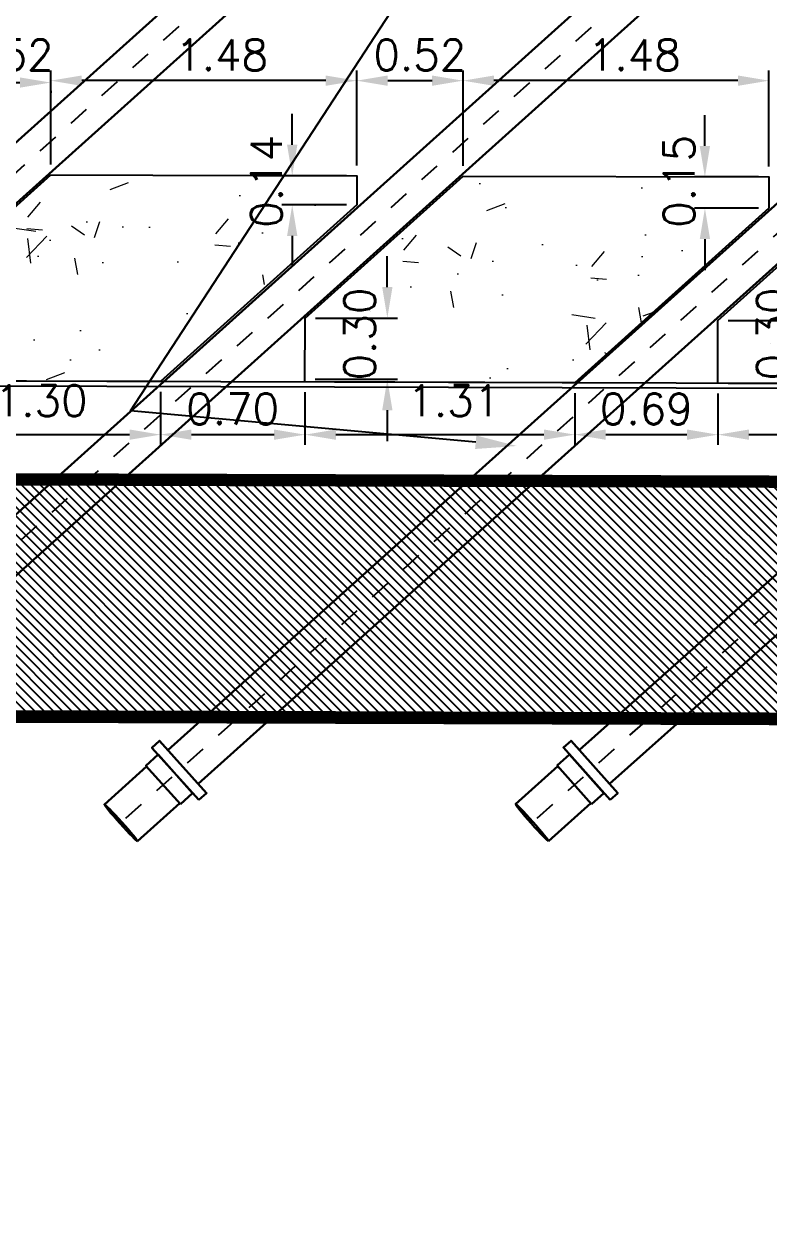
# Model space of a CAD drawing. Header units: metres. Extents: x 1080427 to 1081241, y 976768 to 977288.
# Drawn here: x 1080730.1 to 1080733.71, y 977069.81 to 977075.63 of the extents above; entities that cross this region are included whole.
import ezdxf
from ezdxf import colors
from ezdxf.entities.mleader import LeaderData, LeaderLine
from ezdxf.math import Vec2, Vec3

# ---------------------------------------------------------------- set-up
doc = ezdxf.new("R2010")
doc.units = ezdxf.units.M
doc.header["$LTSCALE"] = 25.4
doc.linetypes.add('DASHDOT', pattern=[1, 0.5, -0.25, 0, -0.25])
for name, color, linetype in [('CONTRAPESO', 3, 'Continuous'), ('DIMCONTRAPESO', 1, 'Continuous'), ('EJECABLES', 203, 'DASHDOT'), ('PERFIL MET', 37, 'Continuous')]:
    doc.layers.add(name, color=color, linetype=linetype)
for name, color, linetype, lineweight in [('COTA', 1, 'Continuous', 30), ('COTACIM', 20, 'Continuous', 5), ('DUCTO', 142, 'Continuous', 30), ('PLATINA', 54, 'Continuous', 30), ('SOLIDOREFCONT', 254, 'Continuous', 5)]:
    doc.layers.add(name, color=color, linetype=linetype, lineweight=lineweight)
doc.styles.add('romans', font='romans.shx')
doc.dimstyles.new('Copy 75', dxfattribs={"dimtxt": 0.15, "dimasz": 0.15, "dimexe": 0.05, "dimexo": 0.05, "dimgap": 0.05, "dimtad": 1, "dimzin": 0, "dimdsep": 46, "dimtxsty": 'romans', "dimcen": 0.002, "dimclrd": 1, "dimclre": 1, "dimclrt": 3, "dimadec": 4, "dimazin": 0, "dimtfac": 1, "dimtofl": 0, "dimtmove": 1, "dimatfit": 3, "dimfxl": 1, "dimtolj": 1, "dimtzin": 0, "dimarcsym": 1})
pattern_1 = [(45, (32.6329359235242, -0.09972553141415119), (-0.002245064030267288, 0.002245064030267288), [])]

# ---------------------------------------------------------------- blocks, each defined once
blk = doc.blocks.new('*D128')
at = {"layer": 'Defpoints', "color": 0, "transparency": 16777216}
for p in [(1080737.072174825, 977076.1868018586), (1080720.072115998, 977074.930339684), (1080737.072174825, 977074.880339684)]:
    blk.add_point(p, dxfattribs=at)
at = {"layer": 'DIMCONTRAPESO', "color": 1, "lineweight": -2, "transparency": 16777216}
for p, q in [((1080720.072115998, 977074.980339684), (1080720.072115998, 977076.2368018586)), ((1080737.072174825, 977074.930339684), (1080737.072174825, 977076.2368018586)), ((1080720.222115998, 977076.1868018586), (1080736.922174826, 977076.1868018586))]:
    blk.add_line(p, q, dxfattribs=at)
at = {"layer": 'DIMCONTRAPESO', "color": 1, "transparency": 16777216}
for points in [[(1080720.222115998, 977076.2118018586), (1080720.222115998, 977076.1618018586), (1080720.072115998, 977076.1868018586)], [(1080736.922174826, 977076.2118018586), (1080736.922174826, 977076.1618018586), (1080737.072174825, 977076.1868018586)]]:
    blk.add_solid(points, dxfattribs=at)
at = {"layer": 'DIMCONTRAPESO', "color": 3, "transparency": 16777216, "insert": (1080728.572145412, 977076.3118018586), "char_height": 0.15, "attachment_point": 5, "style": 'romans', "bg_fill": 3, "box_fill_scale": 1.1, "bg_fill_color": 256, "bg_fill_true_color": 13158600, "bg_fill_transparency": 0}
blk.add_mtext('\\A1;17.00', dxfattribs=at)
blk = doc.blocks.new('*D205')
at = {"layer": 'Defpoints', "color": 0, "transparency": 16777216}
for p in [(1080730.232281698, 977075.3567094193), (1080730.232281698, 977074.9004570167), (1080731.715113458, 977074.8960957467)]:
    blk.add_point(p, dxfattribs=at)
at = {"layer": 'DIMCONTRAPESO', "color": 1, "lineweight": -2, "transparency": 16777216}
for p, q in [((1080730.232281698, 977074.9504570167), (1080730.232281698, 977075.4067094193)), ((1080731.715113458, 977074.9460957467), (1080731.715113458, 977075.4067094193)), ((1080731.565113458, 977075.3567094193), (1080730.382281698, 977075.3567094193))]:
    blk.add_line(p, q, dxfattribs=at)
at = {"layer": 'DIMCONTRAPESO', "color": 1, "transparency": 16777216}
for points in [[(1080730.382281698, 977075.3817094193), (1080730.382281698, 977075.3317094193), (1080730.232281698, 977075.3567094193)], [(1080731.565113458, 977075.3817094193), (1080731.565113458, 977075.3317094193), (1080731.715113458, 977075.3567094193)]]:
    blk.add_solid(points, dxfattribs=at)
at = {"layer": 'DIMCONTRAPESO', "color": 3, "transparency": 16777216, "insert": (1080731.060612073, 977075.4817094193), "char_height": 0.15, "attachment_point": 5, "style": 'romans', "bg_fill": 3, "box_fill_scale": 1.1, "bg_fill_color": 256, "bg_fill_true_color": 13158600, "bg_fill_transparency": 0}
blk.add_mtext('\\A1;1.48', dxfattribs=at)
blk = doc.blocks.new('*D206')
at = {"layer": 'COTA', "color": 1, "lineweight": -2, "transparency": 16777216}
for p, q in [((1080729.465481957, 977073.8669876417), (1080729.465481957, 977073.5911058192)), ((1080730.763787284, 977073.8488883275), (1080730.763787284, 977073.5911058192)), ((1080729.615481957, 977073.6411058193), (1080730.613787284, 977073.6411058193))]:
    blk.add_line(p, q, dxfattribs=at)
at = {"layer": 'COTA', "color": 1, "transparency": 16777216}
for points in [[(1080729.615481957, 977073.6661058193), (1080729.615481957, 977073.6161058192), (1080729.465481957, 977073.6411058193)], [(1080730.613787284, 977073.6661058193), (1080730.613787284, 977073.6161058192), (1080730.763787284, 977073.6411058193)]]:
    blk.add_solid(points, dxfattribs=at)
at = {"layer": 'Defpoints', "color": 0, "transparency": 16777216}
for p in [(1080729.465481957, 977073.9169876417), (1080730.763787284, 977073.8988883275), (1080730.763787284, 977073.6411058193)]:
    blk.add_point(p, dxfattribs=at)
at = {"layer": 'COTA', "color": 3, "transparency": 16777216, "insert": (1080730.185568764, 977073.8058274555), "char_height": 0.15, "attachment_point": 5, "style": 'romans'}
blk.add_mtext('\\A1;1.30', dxfattribs=at)
blk = doc.blocks.new('*D207')
at = {"layer": 'Defpoints', "color": 0, "transparency": 16777216}
for p in [(1080732.230253654, 977075.3567094193), (1080732.230253654, 977074.8945806286), (1080733.712654499, 977074.8902206261)]:
    blk.add_point(p, dxfattribs=at)
at = {"layer": 'DIMCONTRAPESO', "color": 1, "lineweight": -2, "transparency": 16777216}
for p, q in [((1080732.230253654, 977074.9445806287), (1080732.230253654, 977075.4067094193)), ((1080733.712654499, 977074.9402206262), (1080733.712654499, 977075.4067094193)), ((1080733.562654499, 977075.3567094193), (1080732.380253654, 977075.3567094193))]:
    blk.add_line(p, q, dxfattribs=at)
at = {"layer": 'DIMCONTRAPESO', "color": 1, "transparency": 16777216}
for points in [[(1080732.380253654, 977075.3817094193), (1080732.380253654, 977075.3317094193), (1080732.230253654, 977075.3567094193)], [(1080733.562654499, 977075.3817094193), (1080733.562654499, 977075.3317094193), (1080733.712654499, 977075.3567094193)]]:
    blk.add_solid(points, dxfattribs=at)
at = {"layer": 'DIMCONTRAPESO', "color": 3, "transparency": 16777216, "insert": (1080733.060612073, 977075.4817094193), "char_height": 0.15, "attachment_point": 5, "style": 'romans', "bg_fill": 3, "box_fill_scale": 1.1, "bg_fill_color": 256, "bg_fill_true_color": 13158600, "bg_fill_transparency": 0}
blk.add_mtext('\\A1;1.48', dxfattribs=at)
blk = doc.blocks.new('*D208')
at = {"layer": 'COTA', "color": 1, "lineweight": -2, "transparency": 16777216}
for p, q in [((1080731.464204988, 977073.8468282865), (1080731.464204988, 977073.5911058192)), ((1080732.771816121, 977073.8429823922), (1080732.771816121, 977073.5911058192)), ((1080731.614204988, 977073.6411058193), (1080732.621816121, 977073.6411058193))]:
    blk.add_line(p, q, dxfattribs=at)
at = {"layer": 'COTA', "color": 1, "transparency": 16777216}
for points in [[(1080731.614204988, 977073.6661058193), (1080731.614204988, 977073.6161058192), (1080731.464204988, 977073.6411058193)], [(1080732.621816121, 977073.6661058193), (1080732.621816121, 977073.6161058192), (1080732.771816121, 977073.6411058193)]]:
    blk.add_solid(points, dxfattribs=at)
at = {"layer": 'Defpoints', "color": 0, "transparency": 16777216}
for p in [(1080731.464204988, 977073.8968282866), (1080732.771816121, 977073.8929823922), (1080732.771816121, 977073.6411058193)]:
    blk.add_point(p, dxfattribs=at)
at = {"layer": 'COTA', "color": 3, "transparency": 16777216, "insert": (1080732.185568764, 977073.8058274555), "char_height": 0.15, "attachment_point": 5, "style": 'romans'}
blk.add_mtext('\\A1;1.31', dxfattribs=at)
blk = doc.blocks.new('*D210')
at = {"layer": 'COTA', "color": 1, "lineweight": -2, "transparency": 16777216}
for p, q in [((1080733.465602326, 977073.8409418556), (1080733.465602326, 977073.5911058192)), ((1080734.769327585, 977073.8371084387), (1080734.769327585, 977073.5911058192)), ((1080733.615602326, 977073.6411058193), (1080734.619327585, 977073.6411058193))]:
    blk.add_line(p, q, dxfattribs=at)
at = {"layer": 'COTA', "color": 1, "transparency": 16777216}
for points in [[(1080733.615602326, 977073.6661058193), (1080733.615602326, 977073.6161058192), (1080733.465602326, 977073.6411058193)], [(1080734.619327585, 977073.6661058193), (1080734.619327585, 977073.6161058192), (1080734.769327585, 977073.6411058193)]]:
    blk.add_solid(points, dxfattribs=at)
at = {"layer": 'Defpoints', "color": 0, "transparency": 16777216}
for p in [(1080733.465602326, 977073.8909418556), (1080734.769327585, 977073.8871084388), (1080734.769327585, 977073.6411058193)]:
    blk.add_point(p, dxfattribs=at)
at = {"layer": 'COTA', "color": 3, "transparency": 16777216, "insert": (1080734.117464956, 977073.7661058193), "char_height": 0.15, "attachment_point": 5, "style": 'romans'}
blk.add_mtext('\\A1;1.30', dxfattribs=at)
blk = doc.blocks.new('*D215')
at = {"layer": 'COTA', "color": 1, "lineweight": -2, "transparency": 16777216}
for p, q in [((1080731.402379926, 977075.0460945071), (1080731.402379926, 977075.1960945071)), ((1080731.66511337, 977074.8960945071), (1080731.352379926, 977074.8960945071)), ((1080731.665134665, 977074.7541904885), (1080731.352379926, 977074.7541904885)), ((1080731.402379926, 977074.6041904885), (1080731.402379926, 977074.4541904884))]:
    blk.add_line(p, q, dxfattribs=at)
at = {"layer": 'COTA', "color": 1, "transparency": 16777216}
for points in [[(1080731.377379926, 977075.0460945071), (1080731.427379926, 977075.0460945071), (1080731.402379926, 977074.8960945071)], [(1080731.377379926, 977074.6041904885), (1080731.427379926, 977074.6041904885), (1080731.402379926, 977074.7541904885)]]:
    blk.add_solid(points, dxfattribs=at)
at = {"layer": 'Defpoints', "color": 0, "transparency": 16777216}
for p in [(1080731.71511337, 977074.8960945071), (1080731.402379926, 977074.7541904885), (1080731.715134665, 977074.7541904885)]:
    blk.add_point(p, dxfattribs=at)
at = {"layer": 'COTA', "color": 3, "transparency": 16777216, "insert": (1080731.277379924, 977074.8689171894), "char_height": 0.15, "attachment_point": 5, "rotation": 90, "style": 'romans'}
blk.add_mtext('\\A1;0.14', dxfattribs=at)
blk = doc.blocks.new('*D216')
at = {"layer": 'COTA', "color": 1, "lineweight": -2, "transparency": 16777216}
for p, q in [((1080733.402379925, 977075.0402206266), (1080733.402379925, 977075.1902206267)), ((1080733.6626545, 977074.8902206266), (1080733.352379925, 977074.8902206266)), ((1080733.662807113, 977074.7389804295), (1080733.352379925, 977074.7389804295)), ((1080733.402379925, 977074.5889804295), (1080733.402379925, 977074.4389804294))]:
    blk.add_line(p, q, dxfattribs=at)
at = {"layer": 'COTA', "color": 1, "transparency": 16777216}
for points in [[(1080733.377379925, 977075.0402206266), (1080733.427379925, 977075.0402206266), (1080733.402379925, 977074.8902206266)], [(1080733.377379925, 977074.5889804295), (1080733.427379925, 977074.5889804295), (1080733.402379925, 977074.7389804295)]]:
    blk.add_solid(points, dxfattribs=at)
at = {"layer": 'Defpoints', "color": 0, "transparency": 16777216}
for p in [(1080733.7126545, 977074.8902206266), (1080733.402379925, 977074.7389804295), (1080733.712807114, 977074.7389804295)]:
    blk.add_point(p, dxfattribs=at)
at = {"layer": 'COTA', "color": 3, "transparency": 16777216, "insert": (1080733.277379924, 977074.8689171894), "char_height": 0.15, "attachment_point": 5, "rotation": 90, "style": 'romans'}
blk.add_mtext('\\A1;0.15', dxfattribs=at)
blk = doc.blocks.new('*D220')
at = {"layer": 'COTA', "color": 1, "lineweight": -2, "transparency": 16777216}
for p, q in [((1080731.863307954, 977074.3560532642), (1080731.863307954, 977074.5060532643)), ((1080731.514414941, 977074.2060532642), (1080731.913307954, 977074.2060532642)), ((1080731.514242234, 977073.9094925598), (1080731.913307954, 977073.9094925598)), ((1080731.863307954, 977073.7594925598), (1080731.863307954, 977073.6094925598))]:
    blk.add_line(p, q, dxfattribs=at)
at = {"layer": 'COTA', "color": 1, "transparency": 16777216}
for points in [[(1080731.838307954, 977074.3560532642), (1080731.888307953, 977074.3560532642), (1080731.863307954, 977074.2060532642)], [(1080731.838307954, 977073.7594925598), (1080731.888307953, 977073.7594925598), (1080731.863307954, 977073.9094925598)]]:
    blk.add_solid(points, dxfattribs=at)
at = {"layer": 'Defpoints', "color": 0, "transparency": 16777216}
for p in [(1080731.464414941, 977074.2060532642), (1080731.464242234, 977073.9094925598), (1080731.863307954, 977073.9094925598)]:
    blk.add_point(p, dxfattribs=at)
at = {"layer": 'COTA', "color": 3, "transparency": 16777216, "insert": (1080731.729338014, 977074.1284702872), "char_height": 0.15, "attachment_point": 5, "rotation": 90, "style": 'romans'}
blk.add_mtext('\\A1;0.30', dxfattribs=at)
blk = doc.blocks.new('*D221')
at = {"layer": 'COTA', "color": 1, "lineweight": -2, "transparency": 16777216}
for p, q in [((1080733.863307954, 977074.344010698), (1080733.863307954, 977074.494010698)), ((1080733.515618095, 977074.194010698), (1080733.913307954, 977074.194010698)), ((1080733.515602327, 977073.8909418561), (1080733.913307954, 977073.8909418561)), ((1080733.863307954, 977073.740941856), (1080733.863307954, 977073.590941856))]:
    blk.add_line(p, q, dxfattribs=at)
at = {"layer": 'COTA', "color": 1, "transparency": 16777216}
for points in [[(1080733.838307954, 977074.344010698), (1080733.888307954, 977074.344010698), (1080733.863307954, 977074.194010698)], [(1080733.838307954, 977073.740941856), (1080733.888307954, 977073.740941856), (1080733.863307954, 977073.8909418561)]]:
    blk.add_solid(points, dxfattribs=at)
at = {"layer": 'Defpoints', "color": 0, "transparency": 16777216}
for p in [(1080733.465618095, 977074.194010698), (1080733.465602327, 977073.8909418561), (1080733.863307954, 977073.8909418561)]:
    blk.add_point(p, dxfattribs=at)
at = {"layer": 'COTA', "color": 3, "transparency": 16777216, "insert": (1080733.729338014, 977074.1284702872), "char_height": 0.15, "attachment_point": 5, "rotation": 90, "style": 'romans'}
blk.add_mtext('\\A1;0.30', dxfattribs=at)
blk = doc.blocks.new('*D231')
at = {"layer": 'Defpoints', "color": 0, "transparency": 16777216}
for p in [(1080737.072174825, 977075.7138617919), (1080726.002063863, 977075.5552750548), (1080737.072174825, 977074.880339684)]:
    blk.add_point(p, dxfattribs=at)
at = {"layer": 'DIMCONTRAPESO', "color": 1, "lineweight": -2, "transparency": 16777216}
for p, q in [((1080726.002063863, 977075.6052750548), (1080726.002063863, 977075.7638617919)), ((1080726.152063862, 977075.7138617919), (1080736.922174826, 977075.7138617919)), ((1080737.072174825, 977074.930339684), (1080737.072174825, 977075.7638617919))]:
    blk.add_line(p, q, dxfattribs=at)
at = {"layer": 'DIMCONTRAPESO', "color": 1, "transparency": 16777216}
for points in [[(1080726.152063862, 977075.7388617919), (1080726.152063862, 977075.6888617919), (1080726.002063863, 977075.7138617919)], [(1080736.922174826, 977075.7388617919), (1080736.922174826, 977075.6888617919), (1080737.072174825, 977075.7138617919)]]:
    blk.add_solid(points, dxfattribs=at)
at = {"layer": 'DIMCONTRAPESO', "color": 3, "transparency": 16777216, "insert": (1080731.537119344, 977075.8388617919), "char_height": 0.15, "attachment_point": 5, "style": 'romans', "bg_fill": 3, "box_fill_scale": 1.1, "bg_fill_color": 256, "bg_fill_true_color": 13158600, "bg_fill_transparency": 0}
blk.add_mtext('\\A1;11.07', dxfattribs=at)
blk = doc.blocks.new('*D586')
at = {"layer": 'COTA', "color": 1, "lineweight": -2, "transparency": 16777216}
for p, q in [((1080730.763787284, 977073.8488883275), (1080730.763787284, 977073.5911058192)), ((1080731.464204988, 977073.8468282865), (1080731.464204988, 977073.5911058192)), ((1080730.913787284, 977073.6411058193), (1080731.314204988, 977073.6411058193))]:
    blk.add_line(p, q, dxfattribs=at)
at = {"layer": 'COTA', "color": 1, "transparency": 16777216}
for points in [[(1080730.913787284, 977073.6661058193), (1080730.913787284, 977073.6161058192), (1080730.763787284, 977073.6411058193)], [(1080731.314204988, 977073.6661058193), (1080731.314204988, 977073.6161058192), (1080731.464204988, 977073.6411058193)]]:
    blk.add_solid(points, dxfattribs=at)
at = {"layer": 'Defpoints', "color": 0, "transparency": 16777216}
for p in [(1080730.763787284, 977073.8988883275), (1080731.464204988, 977073.8968282866), (1080731.464204988, 977073.6411058193)]:
    blk.add_point(p, dxfattribs=at)
at = {"layer": 'COTA', "color": 3, "transparency": 16777216, "insert": (1080731.113996136, 977073.7661058193), "char_height": 0.15, "attachment_point": 5, "style": 'romans'}
blk.add_mtext('\\A1;0.70', dxfattribs=at)
blk = doc.blocks.new('*D587')
at = {"layer": 'COTA', "color": 1, "lineweight": -2, "transparency": 16777216}
for p, q in [((1080732.771816121, 977073.8429823922), (1080732.771816121, 977073.5911058192)), ((1080733.465602326, 977073.8409418556), (1080733.465602326, 977073.5911058192)), ((1080732.921816121, 977073.6411058193), (1080733.315602326, 977073.6411058193))]:
    blk.add_line(p, q, dxfattribs=at)
at = {"layer": 'COTA', "color": 1, "transparency": 16777216}
for points in [[(1080732.921816121, 977073.6661058193), (1080732.921816121, 977073.6161058192), (1080732.771816121, 977073.6411058193)], [(1080733.315602326, 977073.6661058193), (1080733.315602326, 977073.6161058192), (1080733.465602326, 977073.6411058193)]]:
    blk.add_solid(points, dxfattribs=at)
at = {"layer": 'Defpoints', "color": 0, "transparency": 16777216}
for p in [(1080732.771816121, 977073.8929823922), (1080733.465602326, 977073.8909418556), (1080733.465602326, 977073.6411058193)]:
    blk.add_point(p, dxfattribs=at)
at = {"layer": 'COTA', "color": 3, "transparency": 16777216, "insert": (1080733.118709224, 977073.7661058193), "char_height": 0.15, "attachment_point": 5, "style": 'romans'}
blk.add_mtext('\\A1;0.69', dxfattribs=at)
blk = doc.blocks.new('*D589')
at = {"layer": 'COTA', "color": 1, "lineweight": -2, "transparency": 16777216}
for p, q in [((1080729.715319102, 977075.3975086834), (1080729.715319102, 977075.3975099234)), ((1080729.865319102, 977075.3475099234), (1080730.082281698, 977075.3475099234)), ((1080730.232281698, 977075.3067094192), (1080730.232281698, 977075.2975099233))]:
    blk.add_line(p, q, dxfattribs=at)
at = {"layer": 'COTA', "color": 1, "transparency": 16777216}
for points in [[(1080729.865319102, 977075.3725099234), (1080729.865319102, 977075.3225099234), (1080729.715319102, 977075.3475099234)], [(1080730.082281698, 977075.3725099234), (1080730.082281698, 977075.3225099234), (1080730.232281698, 977075.3475099234)]]:
    blk.add_solid(points, dxfattribs=at)
at = {"layer": 'Defpoints', "color": 0, "transparency": 16777216}
for p in [(1080729.715319102, 977075.3475086833), (1080730.232281698, 977075.3567094193), (1080730.232281698, 977075.3475099234)]:
    blk.add_point(p, dxfattribs=at)
at = {"layer": 'COTA', "color": 3, "transparency": 16777216, "insert": (1080730.020874834, 977075.4817094193), "char_height": 0.15, "attachment_point": 5, "style": 'romans'}
blk.add_mtext('\\A1;0.52', dxfattribs=at)
blk = doc.blocks.new('*D590')
at = {"layer": 'COTA', "color": 1, "lineweight": -2, "transparency": 16777216}
blk.add_line((1080731.865134664, 977075.3567094193), (1080732.080253654, 977075.3567094193), dxfattribs=at)
at = {"layer": 'COTA', "color": 1, "transparency": 16777216}
for points in [[(1080731.865134664, 977075.3817094193), (1080731.865134664, 977075.3317094193), (1080731.715134664, 977075.3567094193)], [(1080732.080253654, 977075.3817094193), (1080732.080253654, 977075.3317094193), (1080732.230253654, 977075.3567094193)]]:
    blk.add_solid(points, dxfattribs=at)
at = {"layer": 'Defpoints', "color": 0, "transparency": 16777216}
for p in [(1080731.715134664, 977075.3567094193), (1080732.230253654, 977075.3567094193), (1080732.230253654, 977075.3567094193)]:
    blk.add_point(p, dxfattribs=at)
at = {"layer": 'COTA', "color": 3, "transparency": 16777216, "insert": (1080732.020743998, 977075.4817094193), "char_height": 0.15, "attachment_point": 5, "style": 'romans'}
blk.add_mtext('\\A1;0.52', dxfattribs=at)
blk = doc.blocks.new('tir')
at = {"layer": 'DUCTO'}
for points in [[(1080505.683122265, 977008.2755034216), (1080505.733092106, 977008.275507704), (1080505.733062966, 977008.6155077033), (1080505.683093125, 977008.61550342)], [(1080505.603113705, 977008.3204091132), (1080505.683092707, 977008.320415968), (1080505.683072092, 977008.5704159667), (1080505.603072093, 977008.5704077805)]]:
    blk.add_lwpolyline(points, close=True, dxfattribs=at)
for points in [[(1080505.328072925, 977008.5653855414), (1080505.603072925, 977008.5654091103)], [(1080505.733068108, 977008.5555077032), (1080511.543241181, 977008.5560056631)], [(1080505.32811287, 977008.3254074359), (1080505.603112872, 977008.3254136156)], [(1080505.733086963, 977008.3355077041), (1080511.543260036, 977008.3360056642)]]:
    blk.add_lwpolyline(points, dxfattribs=at)
blk.add_ellipse((1080505.328039857, 977008.4453876906), major_axis=(-3.306799177286555e-05, -0.1199978507391652), ratio=0.04456574915158485, dxfattribs=at)
at = {"layer": 'EJECABLES', "ltscale": 0.008}
blk.add_lwpolyline([(1080505.360600902, 977008.4454757803), (1080513.540696156, 977008.4461768557)], dxfattribs=at)

msp = doc.modelspace()

# ---------------------------------------------------------------- hatches: boundary and pattern name
at = {"layer": 'PERFIL MET'}
h = msp.add_hatch(dxfattribs=at)
h.set_pattern_fill('ANSI31', color=256, scale=0.001)
h.set_pattern_definition(pattern_1)
h.paths.add_polyline_path([(1080720.572612352, 977073.4788604234), (1080720.572612352, 977073.4280604235), (1080741.072105049, 977073.3650085301), (1080741.072104775, 977073.4159193744)])
h = msp.add_hatch(dxfattribs=at)
h.set_pattern_fill('ANSI31', color=256, scale=0.01, angle=90)
h.set_pattern_definition([(135, (32.6329359235242, -0.09972553141415119), (-0.02245064030267288, -0.02245064030267288), [])])
h.paths.add_polyline_path([(1080720.572612352, 977073.4280604235), (1080741.071825969, 977073.3693825479), (1080741.071826106, 977073.3693825479), (1080741.071759752, 977072.2573107099), (1080720.573658562, 977072.329656731)])
h = msp.add_hatch(dxfattribs=at)
h.set_pattern_fill('ANSI31', color=256, scale=0.001)
h.set_pattern_definition(pattern_1)
h.paths.add_polyline_path([(1080720.572612352, 977072.3296604234), (1080720.572612352, 977072.2788604235), (1080741.072105552, 977072.215911898), (1080741.072104912, 977072.2667193746)])
at = {"layer": 'PLATINA', "transparency": 33554531}
h = msp.add_hatch(dxfattribs=at)
h.set_pattern_fill('ANGLE', color=252, scale=0.9999999999999999, angle=3.553873302619274)
h.set_pattern_definition([(3.553873302619274, (62684.93895451424, -65155.17045388313), (-0.4329793705545643, 6.971567532820304), [5.079999999999991, -1.904999999999998]), (93.55387330261914, (62684.93895451424, -65155.17045388313), (-6.971567532820304, -0.4329793705545639), [5.079999999999996, -1.904999999999999])])
h.paths.add_polyline_path([(1080730.763506569, 977073.9349378471), (1080730.976139903, 977073.692951477), (1080731.251530566, 977073.9349395074)])
h = msp.add_hatch(dxfattribs=at)
h.set_pattern_fill('ANGLE', color=252, scale=0.9999999999999999, angle=3.553873302619274)
h.set_pattern_definition([(3.553873302619274, (62685.58208309182, -65165.52571470113), (-0.4329793705545643, 6.971567532820304), [5.079999999999991, -1.904999999999998]), (93.55387330261914, (62685.58208309182, -65165.52571470113), (-6.971567532820304, -0.4329793705545639), [5.079999999999996, -1.904999999999999])])
h.paths.add_polyline_path([(1080730.763506569, 977073.9349378471), (1080730.976139903, 977073.692951477), (1080731.251530566, 977073.9349395074)])
h = msp.add_hatch(dxfattribs=at)
h.set_pattern_fill('ANGLE', color=252, scale=0.9999999999999999, angle=3.553873302619274)
h.set_pattern_definition([(3.553873302619274, (62686.93895451424, -65155.17045388313), (-0.4329793705545643, 6.971567532820304), [5.079999999999991, -1.904999999999998]), (93.55387330261914, (62686.93895451424, -65155.17045388313), (-6.971567532820304, -0.4329793705545639), [5.079999999999996, -1.904999999999999])])
h.paths.add_polyline_path([(1080732.763506569, 977073.9349378471), (1080732.976139903, 977073.692951477), (1080733.251530566, 977073.9349395074)])
h = msp.add_hatch(dxfattribs=at)
h.set_pattern_fill('ANGLE', color=252, scale=0.9999999999999999, angle=3.553873302619274)
h.set_pattern_definition([(3.553873302619274, (62687.58208309182, -65165.52571470113), (-0.4329793705545643, 6.971567532820304), [5.079999999999991, -1.904999999999998]), (93.55387330261914, (62687.58208309182, -65165.52571470113), (-6.971567532820304, -0.4329793705545639), [5.079999999999996, -1.904999999999999])])
h.paths.add_polyline_path([(1080732.763506569, 977073.9349378471), (1080732.976139903, 977073.692951477), (1080733.251530566, 977073.9349395074)])
h = msp.add_hatch(dxfattribs=at)
h.set_pattern_fill('ANGLE', color=252)
h.set_pattern_definition([(0, (38.01311553362757, -45.28090407222044), (0, 6.985), [5.08, -1.905]), (90, (38.01311553362757, -45.28090407222044), (-6.985, 4.277078946022131e-16), [5.08, -1.905])])
h.paths.add_polyline_path([(1080730.684659099, 977073.4739712419), (1080730.472022093, 977073.7159619012), (1080730.196579807, 977073.4739701388)])
h = msp.add_hatch(dxfattribs=at)
h.set_pattern_fill('ANGLE', color=252)
h.set_pattern_definition([(0, (38.01311553362757, -55.65611688815989), (0, 6.985), [5.08, -1.905]), (90, (38.01311553362757, -55.65611688815989), (-6.985, 4.277078946022131e-16), [5.08, -1.905])])
h.paths.add_polyline_path([(1080730.684659099, 977073.4739712419), (1080730.472022093, 977073.7159619012), (1080730.196579807, 977073.4739701388)])
h = msp.add_hatch(dxfattribs=at)
h.set_pattern_fill('ANGLE', color=252)
h.set_pattern_definition([(0, (40.01311553362757, -45.28090407222044), (0, 6.985), [5.08, -1.905]), (90, (40.01311553362757, -45.28090407222044), (-6.985, 4.277078946022131e-16), [5.08, -1.905])])
h.paths.add_polyline_path([(1080732.684659099, 977073.4739712419), (1080732.472022093, 977073.7159619012), (1080732.196579807, 977073.4739701388)])
h = msp.add_hatch(dxfattribs=at)
h.set_pattern_fill('ANGLE', color=252)
h.set_pattern_definition([(0, (40.01311553362757, -55.65611688815989), (0, 6.985), [5.08, -1.905]), (90, (40.01311553362757, -55.65611688815989), (-6.985, 4.277078946022131e-16), [5.08, -1.905])])
h.paths.add_polyline_path([(1080732.684659099, 977073.4739712419), (1080732.472022093, 977073.7159619012), (1080732.196579807, 977073.4739701388)])
h = msp.add_hatch(dxfattribs=at)
h.set_pattern_fill('ANGLE', color=252, scale=0.9999999999999999, angle=3.553873302619274)
h.set_pattern_definition([(3.553873302619274, (62685.63569701322, -65167.24573877381), (-0.4329793705545643, 6.971567532820304), [5.079999999999989, -1.904999999999997]), (93.55387330261912, (62685.63569701322, -65167.24573877381), (-6.971567532820304, -0.4329793705545639), [5.079999999999996, -1.904999999999999])])
h.paths.add_polyline_path([(1080730.799075841, 977072.2354956586), (1080731.029753825, 977071.9729274043), (1080731.329075841, 977072.2358663053)])
h = msp.add_hatch(dxfattribs=at)
h.set_pattern_fill('ANGLE', color=252, scale=0.9999999999999999, angle=3.553873302619274)
h.set_pattern_definition([(3.553873302619274, (62687.63569701322, -65167.24573877381), (-0.4329793705545643, 6.971567532820304), [5.079999999999989, -1.904999999999997]), (93.55387330261912, (62687.63569701322, -65167.24573877381), (-6.971567532820304, -0.4329793705545639), [5.079999999999996, -1.904999999999999])])
h.paths.add_polyline_path([(1080732.799075841, 977072.2354956586), (1080733.029753825, 977071.9729274043), (1080733.329075841, 977072.2358663053)])
at = {"layer": 'SOLIDOREFCONT', "true_color": 0x5b5b5b, "transparency": 33554546}
h = msp.add_hatch(dxfattribs=at)
h.set_pattern_fill('AR-CONC', color=251, scale=0.005)
h.set_pattern_definition([(49.99999999999999, (0, 0), (0.91092334498002, -0.07969542769451543), [0.09525, -1.04775]), (355, (0, 0), (-0.1762171071248467, 0.9552842261951757), [0.0762, -0.83820292085]), (100.4514447, (0.075910035, -0.0066412675), (0.7347062354517664, 0.8755887595609755), [0.080950044, -0.8904512229999999]), (46.18420000000002, (0, 0.254), (1.35539520446065, -0.2102116396636357), [0.142875, -1.571625]), (96.63555760999996, (0.1129495, 0.2364825), (1.187020670257515, 1.237130622988608), [0.1214251157, -1.3356780408]), (351.1841511700001, (0, 0.254), (1.187020670324885, 1.237130622927663), [0.11429983535, -1.2572986596]), (21, (0.127, 0.1905), (0.7580719563456624, -0.5113259909354381), [0.09525, -1.04775]), (326.0000000000001, (0.127, 0.1905), (0.3090101417382354, 0.9209398306115963), [0.0762, -0.8382]), (71.45144499999999, (0.190172663, 0.1478895005), (1.067082096393581, 0.4096138444295262), [0.08095004400000001, -0.8904496879999999]), (37.50000000000001, (0, 0), (0.01544301625295908, 0.4227751943657655), [0, -0.82804, 0, -0.8509000000000001, 0, -0.8413750000000001]), (7.499999999999999, (0, 0), (0.3340983125515287, 0.5009028740905975), [0, -0.48514, 0, -0.80899, 0, -0.320675]), (327.5, (-0.28321, 0), (0.677952975834357, -0.02864371996336722), [0, -0.3175, 0, -0.9906, 0, -1.31445]), (317.5, (-0.41021, 0), (0.7406459069300902, 0.1271324551666652), [0, -0.41275, 0, -0.65786, 0, -0.93345])])
h.paths.add_polyline_path([(1080726.761352749, 977073.910661306), (1080727.723836705, 977074.7759825942), (1080727.723812726, 977074.9078348665), (1080720.072174825, 977074.930339684), (1080720.072174823, 977062.650339684), (1080737.07198815, 977062.650339684), (1080737.072174825, 977074.880339684), (1080736.247059468, 977074.8827664938), (1080735.426467001, 977074.1513255638), (1080735.426233987, 977073.8851763612), (1080736.572514334, 977073.8818039284), (1080736.5722355, 977065.650339684), (1080720.572174825, 977065.650339684), (1080720.572174919, 977073.9288681606)])
h.paths.add_polyline_path([(1080728.765816561, 977073.9047658242), (1080729.715337194, 977074.758432436), (1080729.715319102, 977074.9019774949), (1080728.227817886, 977074.9063524986), (1080727.476891491, 977074.2312320549), (1080727.476899405, 977073.9085555928)], flags=17)
h.paths.add_polyline_path([(1080730.763788517, 977073.898889436), (1080731.715134664, 977074.7844724137), (1080731.715113458, 977074.8960957467), (1080730.232281698, 977074.9004570167), (1080729.46658844, 977074.212060424), (1080729.465439958, 977073.9027081085)], flags=17)
h.paths.add_polyline_path([(1080732.230253654, 977074.8945806286), (1080731.46441494, 977074.2060532637), (1080731.464204988, 977073.8968293878), (1080732.771816121, 977073.8929823922), (1080733.712807113, 977074.738980429), (1080733.712654499, 977074.890220626)], flags=17)
h.paths.add_polyline_path([(1080734.769358581, 977073.8871083476), (1080735.714061328, 977074.7291758584), (1080735.714061328, 977074.8843341355), (1080734.238282456, 977074.8886746615), (1080733.465618095, 977074.1940106975), (1080733.465602326, 977073.8909418556)], flags=17)
h.paths.add_polyline_path([(1080720.422174823, 977068.8005686639), (1080720.422174823, 977068.7996674617)], flags=16)
h.paths.add_polyline_path([(1080737.071899093, 977068.8109579537), (1080737.071899093, 977068.8109818143), (1080737.071899093, 977068.8109579537), (1080737.071899092, 977068.8109340931)], flags=16)

# ---------------------------------------------------------------- linework, layer by layer
at = {"layer": 'PERFIL MET'}
for points in [[(1080720.572174919, 977073.9288634964), (1080736.572514334, 977073.8818039284), (1080736.572514334, 977073.8564039825), (1080720.572174921, 977073.9034634962)], [(1080720.572612352, 977073.4788604234), (1080720.572612352, 977073.4280604235), (1080741.072105049, 977073.3650085301), (1080741.072104775, 977073.4159193744)], [(1080720.572612352, 977073.4280604235), (1080741.072104912, 977073.3649869451), (1080741.072104912, 977073.142177539), (1080741.072104912, 977073.142177539), (1080741.072104912, 977072.2667193746), (1080720.572612352, 977072.3297712678)], [(1080720.572612352, 977072.3296604234), (1080720.572612352, 977072.2788604235), (1080741.072105552, 977072.215911898), (1080741.072104912, 977072.2667193746)]]:
    msp.add_lwpolyline(points, close=True, dxfattribs=at)

# ---------------------------------------------------------------- dimensions: what is measured, and where the dimension line sits
at = {"layer": 'COTA', "color": 4}
for base, p1, p2, picture, middle in [((1080731.863307954, 977073.9094925598), (1080731.46441494, 977074.2060532637), (1080731.464242233, 977073.9094925594), '*D220', (1080731.854338014, 977074.1284702872)), ((1080733.863307954, 977073.8909418561), (1080733.465618095, 977074.1940106975), (1080733.465602326, 977073.8909418556), '*D221', (1080733.854338014, 977074.1284702872))]:
    dim = msp.add_linear_dim(base=base, p1=p1, p2=p2, angle=90, dimstyle='Copy 75', dxfattribs=at)
    dim.commit()
    dim.dimension.update_dxf_attribs({"geometry": picture, "text_midpoint": middle, "dimtype": 160})
at = {"layer": 'COTA'}
for base, p1, p2, picture, middle in [((1080730.763787284, 977073.6411058193), (1080729.465481957, 977073.9169876417), (1080730.763787284, 977073.8988883275), '*D206', (1080730.185568764, 977073.6808274555)), ((1080732.771816121, 977073.6411058193), (1080731.464204988, 977073.8968282866), (1080732.771816121, 977073.8929823922), '*D208', (1080732.185568764, 977073.6808274555)), ((1080734.769327585, 977073.6411058193), (1080733.465602326, 977073.8909418556), (1080734.769327585, 977073.8871084388), '*D210', (1080734.117464956, 977073.6411058193))]:
    dim = msp.add_linear_dim(base=base, p1=p1, p2=p2, dimstyle='Copy 75', dxfattribs=at)
    dim.commit()
    dim.dimension.update_dxf_attribs({"geometry": picture, "text_midpoint": middle, "dimtype": 160})
for base, p1, p2, picture, middle in [((1080731.464204988, 977073.6411058193), (1080730.763787284, 977073.8988883275), (1080731.464204988, 977073.8968282866), '*D586', (1080731.113996136, 977073.7661058193)), ((1080733.465602326, 977073.6411058193), (1080732.771816121, 977073.8929823922), (1080733.465602326, 977073.8909418556), '*D587', (1080733.118709224, 977073.7661058193))]:
    dim = msp.add_linear_dim(base=base, p1=p1, p2=p2, dimstyle='Copy 75', dxfattribs=at)
    dim.commit()
    dim.dimension.update_dxf_attribs({"geometry": picture, "text_midpoint": middle})

# ---------------------------------------------------------------- leaders
at = {"layer": 'COTACIM'}
ml = msp.add_multileader_mtext('Standard', dxfattribs=at)
ml.set_content('Tabique anterior', color=3, style='romans')
ml.set_leader_properties(color=256)
ml.build(insert=Vec2(0, 0))
ml.multileader.update_dxf_attribs({"text_left_attachment_type": 6, "text_right_attachment_type": 6, "dogleg_length": 0.1560199508385566, "arrow_head_size": 0.15})
ctx = ml.context
ctx.base_point, ctx.char_height, ctx.arrow_head_size, ctx.landing_gap_size, ctx.plane_origin = Vec3(1080734.261003215, 977071.1126999295), 0.15, 0.15, 0, Vec3(1080741.319609765, 977069.6367147465)
ctx.left_attachment, ctx.right_attachment, ctx.text_align_type = 6, 6, 2
notes = []
notes.append((ctx, [(1, (1, 1, 0), (1080736.259880308, 977071.1126999295), (-1, 0), 0.1560199508385566, [(0, [(1080736.822034176, 977070.4114585686)], 0, [])])]))
ctx.mtext.insert, ctx.mtext.width, ctx.mtext.alignment, ctx.mtext.flow_direction = Vec3(1080736.103860358, 977071.3126999295), 4.216741702286527, 3, 5
for ctx, leaders in notes:
    for number, flags, end, landing, length, lines in leaders:
        leader = LeaderData()
        leader.index, (leader.has_last_leader_line, leader.has_dogleg_vector, leader.attachment_direction) = number, flags
        leader.last_leader_point, leader.dogleg_vector, leader.dogleg_length = Vec3(end), Vec3(landing), length
        for number, points, colour, breaks in lines:
            line = LeaderLine()
            line.index, line.vertices, line.color, line.breaks = number, Vec3.list(points), colors.encode_raw_color(colour), breaks
            leader.lines.append(line)
        ctx.leaders.append(leader)

# ---------------------------------------------------------------- next in the draw order: dimensions: what is measured, and where the dimension line sits
at = {"layer": 'DIMCONTRAPESO'}
dim = msp.add_linear_dim(base=(1080737.072174825, 977076.1868018586), p1=(1080720.072115998, 977074.930339684), p2=(1080737.072174825, 977074.880339684), dimstyle='Copy 75', override={"dimtfill": 1}, dxfattribs=at)
dim.commit()
dim.dimension.update_dxf_attribs({"geometry": '*D128', "text_midpoint": (1080728.572145412, 977076.3118018586)})

# ---------------------------------------------------------------- next in the draw order: linework, layer by layer
at = {"layer": 'CONTRAPESO'}
for points in [[(1080730.232281698, 977074.9004570167), (1080731.715113458, 977074.8960957467), (1080731.715134664, 977074.754190488), (1080730.763788517, 977073.898889436), (1080729.465439958, 977073.9027081085), (1080729.46658844, 977074.212060424)], [(1080732.230253654, 977074.8945806286), (1080733.712654499, 977074.890220626), (1080733.712807113, 977074.738980429), (1080732.771816121, 977073.8929823922), (1080731.464204988, 977073.8968293878), (1080731.46441494, 977074.2060532637)], [(1080734.238282456, 977074.8886746615), (1080735.714061328, 977074.8843341355), (1080735.714061328, 977074.7291758584), (1080734.769358581, 977073.8871083476), (1080733.465602326, 977073.8909418556), (1080733.465618095, 977074.1940106975)]]:
    msp.add_lwpolyline(points, close=True, dxfattribs=at)

# ---------------------------------------------------------------- next in the draw order: dimensions: what is measured, and where the dimension line sits
at = {"layer": 'DIMCONTRAPESO'}
for base, p1, p2, picture, middle in [((1080730.232281698, 977075.3567094193), (1080731.715113458, 977074.8960957467), (1080730.232281698, 977074.9004570167), '*D205', (1080731.060612073, 977075.3567094193)), ((1080732.230253654, 977075.3567094193), (1080733.712654499, 977074.8902206261), (1080732.230253654, 977074.8945806286), '*D207', (1080733.060612073, 977075.3567094193))]:
    dim = msp.add_linear_dim(base=base, p1=p1, p2=p2, dimstyle='Copy 75', override={"dimtfill": 1}, dxfattribs=at)
    dim.commit()
    dim.dimension.update_dxf_attribs({"geometry": picture, "text_midpoint": middle, "dimtype": 160})

# ---------------------------------------------------------------- next in the draw order: dimensions: what is measured, and where the dimension line sits
at = {"layer": 'COTA', "color": 4}
for base, p1, p2, picture, middle in [((1080731.402379926, 977074.7541904885), (1080731.71511337, 977074.8960945066), (1080731.715134664, 977074.754190488), '*D215', (1080731.402379924, 977074.8689171894)), ((1080733.402379925, 977074.7389804295), (1080733.712654499, 977074.8902206261), (1080733.712807113, 977074.738980429), '*D216', (1080733.402379924, 977074.8689171894))]:
    dim = msp.add_linear_dim(base=base, p1=p1, p2=p2, angle=90, dimstyle='Copy 75', dxfattribs=at)
    dim.commit()
    dim.dimension.update_dxf_attribs({"geometry": picture, "text_midpoint": middle, "dimtype": 160})

# ---------------------------------------------------------------- next in the draw order: dimensions: what is measured, and where the dimension line sits
at = {"layer": 'DIMCONTRAPESO'}
dim = msp.add_linear_dim(base=(1080737.072174825, 977075.7138617919), p1=(1080726.002063863, 977075.5552750548), p2=(1080737.072174825, 977074.880339684), dimstyle='Copy 75', override={"dimtfill": 1}, dxfattribs=at)
dim.commit()
dim.dimension.update_dxf_attribs({"geometry": '*D231', "text_midpoint": (1080731.537119344, 977075.8388617919)})

# ---------------------------------------------------------------- next in the draw order: block references
for p, rotation in [((930284.2769147869, -471860.177742703), 41.95181423677178), ((929203.1343162009, -471747.3113905798), 41.90898136566158)]:
    msp.add_blockref('tir', p, dxfattribs=dict(at, rotation=rotation))
at = {"layer": 'PLATINA', "color": 252, "transparency": 33554531}
for p, rotation in [((929749.5375441966, -471804.7566082573), 41.93074747487073), ((924112.0781962107, -471205.5912736359), 41.70753145968055)]:
    msp.add_blockref('tir', p, dxfattribs=dict(at, rotation=rotation))

# ---------------------------------------------------------------- next in the draw order: dimensions: what is measured, and where the dimension line sits
at = {"layer": 'COTA', "color": 2}
for base, p1, p2, picture, middle in [((1080730.232281698, 977075.3475099234), (1080729.715319102, 977075.3475086833), (1080730.232281698, 977075.3567094193), '*D589', (1080730.020874834, 977075.3567094193)), ((1080732.230253654, 977075.3567094193), (1080731.715134664, 977075.3567094193), (1080732.230253654, 977075.3567094193), '*D590', (1080732.020743998, 977075.3567094193))]:
    dim = msp.add_linear_dim(base=base, p1=p1, p2=p2, dimstyle='Copy 75', dxfattribs=at)
    dim.commit()
    dim.dimension.update_dxf_attribs({"geometry": picture, "text_midpoint": middle, "dimtype": 160})

# ---------------------------------------------------------------- next in the draw order: leaders
at = {"layer": 'COTACIM'}
ml = msp.add_multileader_mtext('Standard', dxfattribs=at)
ml.set_content('\\pxi-1,l1; Ver detalle de apoyos en plano  039-12-S4A-EST-CHI-21-55){\\C4; }', color=3, style='romans')
ml.set_leader_properties(color=1)
ml.build(insert=Vec2(0, 0))
ml.multileader.update_dxf_attribs({"text_left_attachment_type": 6, "text_right_attachment_type": 6, "dogleg_length": 0, "arrow_head_size": 0.2})
ctx = ml.context
ctx.base_point, ctx.char_height, ctx.arrow_head_size, ctx.landing_gap_size, ctx.plane_origin = Vec3(1080733.615710984, 977078.3534786337), 0.2, 0.2, 0, Vec3(1080734.004988679, 977079.6884965167)
ctx.left_attachment, ctx.right_attachment = 6, 6
notes = []
notes.append((ctx, [(0, (1, 1, 0), (1080733.615710984, 977078.3534786337), (1, 0), 0, [(1, [(1080732.490774046, 977073.5861346631), (1080730.61916403, 977073.7569326077)], 0, [])])]))
ctx.mtext.insert, ctx.mtext.width, ctx.mtext.flow_direction = Vec3(1080733.615710984, 977078.6201453004), 7.379388367058709, 5
for ctx, leaders in notes:
    for number, flags, end, landing, length, lines in leaders:
        leader = LeaderData()
        leader.index, (leader.has_last_leader_line, leader.has_dogleg_vector, leader.attachment_direction) = number, flags
        leader.last_leader_point, leader.dogleg_vector, leader.dogleg_length = Vec3(end), Vec3(landing), length
        for number, points, colour, breaks in lines:
            line = LeaderLine()
            line.index, line.vertices, line.color, line.breaks = number, Vec3.list(points), colors.encode_raw_color(colour), breaks
            leader.lines.append(line)
        ctx.leaders.append(leader)

doc.saveas('drawing.dxf')
